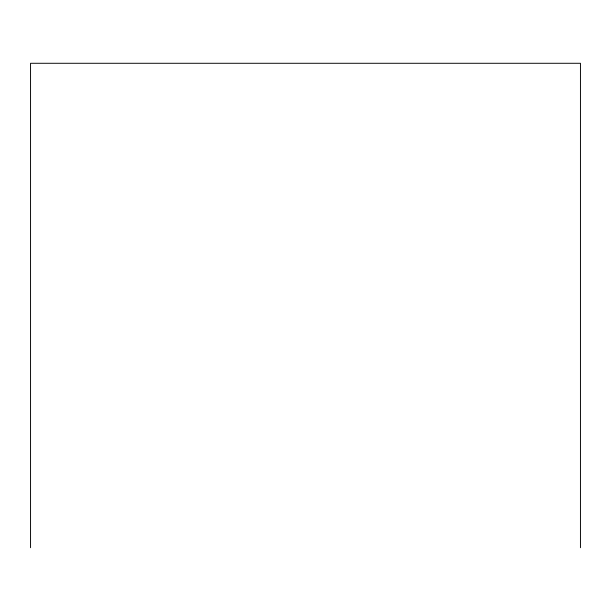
<?xml version="1.0" encoding="UTF-8"?>
<svg xmlns="http://www.w3.org/2000/svg" width="611" height="611" viewBox="0 0 611 611"><rect width="100%" height="100%" fill="white"/><g stroke="black" fill="none" stroke-linecap="round" stroke-linejoin="round"><path stroke-width="0.92" d="M580.45 547.716L580.45 63.284L30.55 63.284L30.55 547.716"/></g></svg>
